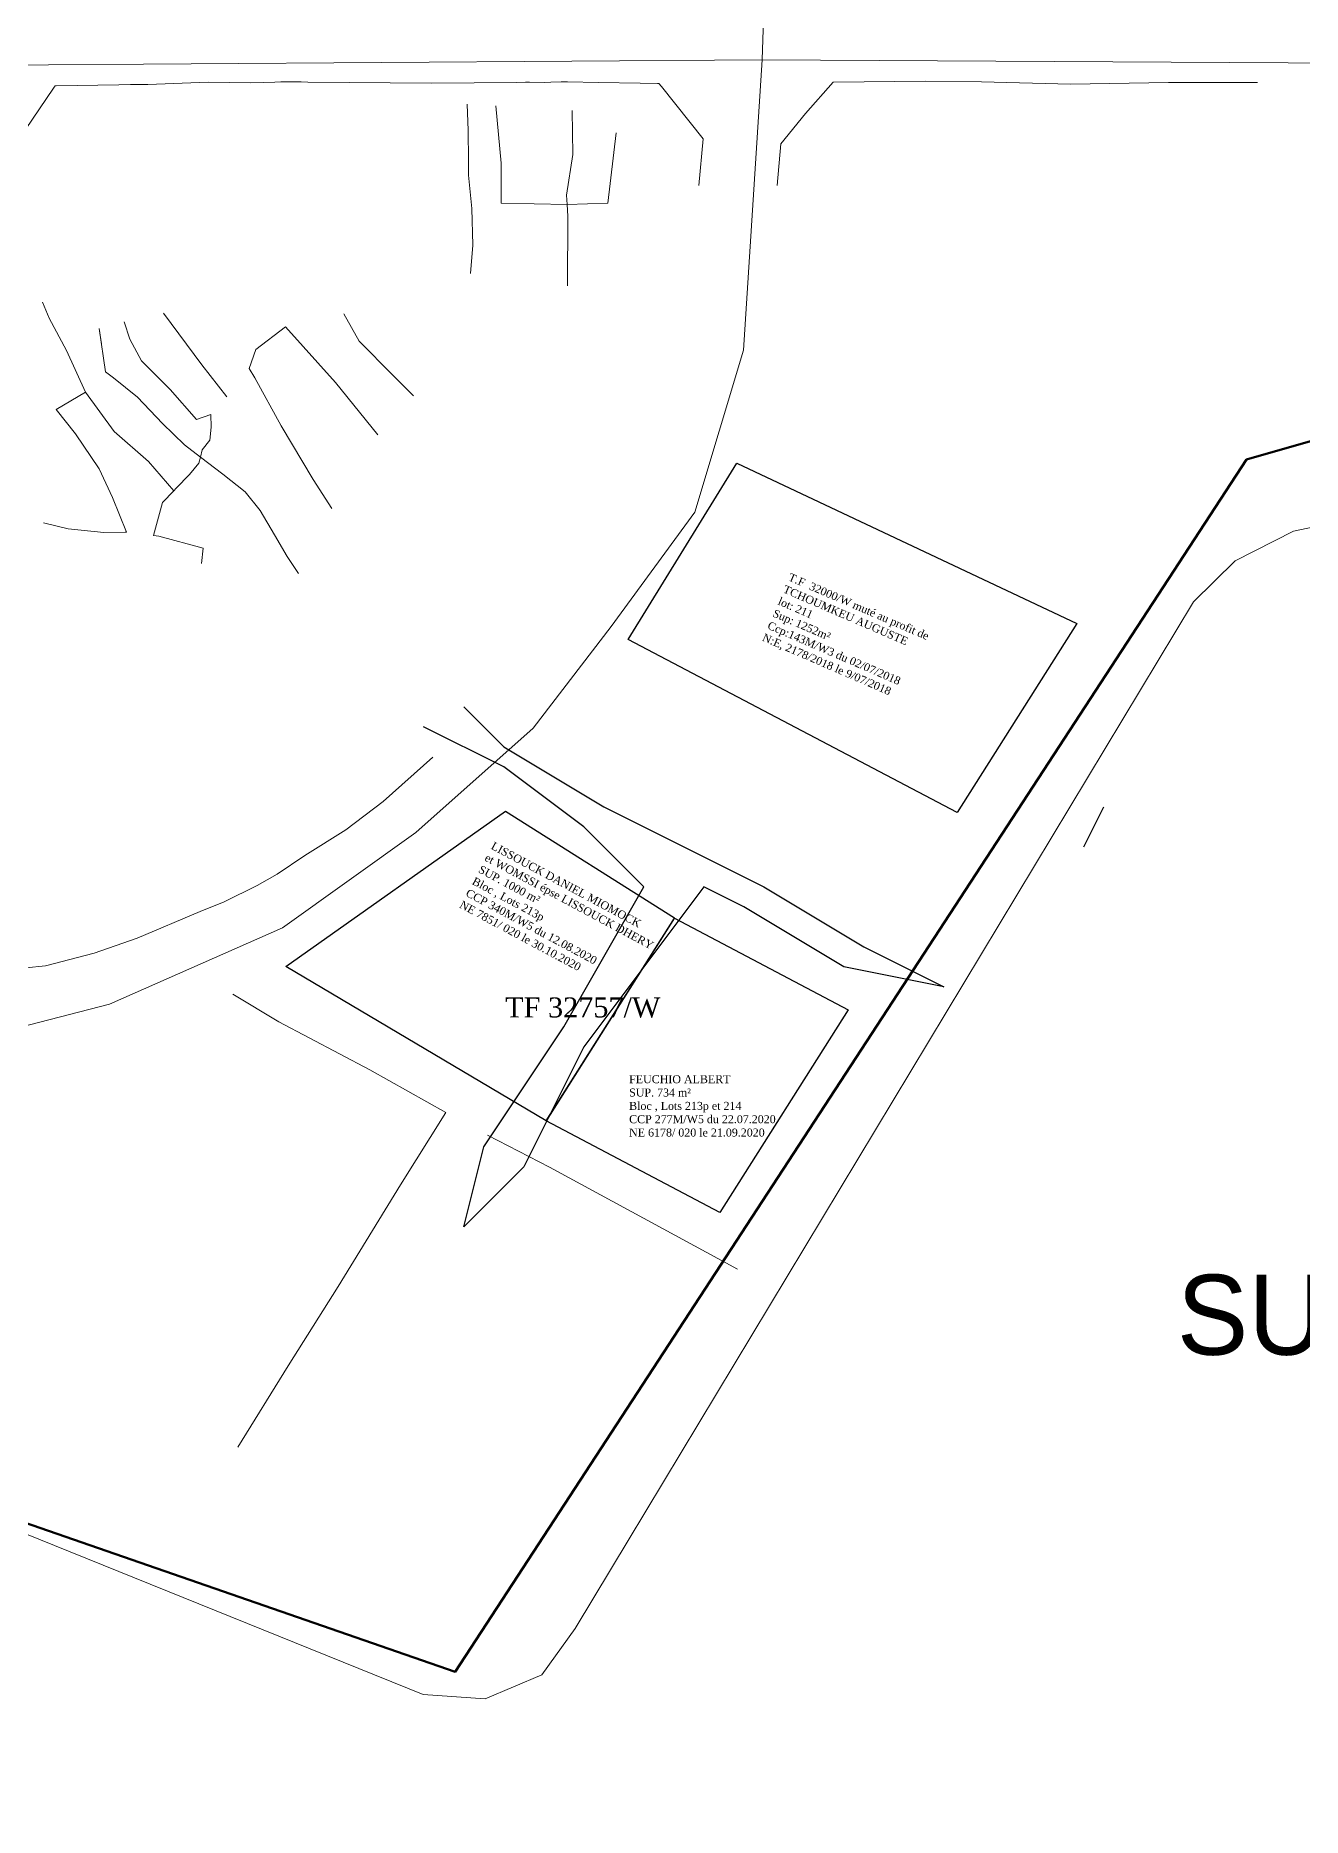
# Model space of a CAD drawing. Header units: millimetres. Extents: x 579832 to 917290, y 449831 to 1452191.
# Drawn here: x 582137.6 to 582295.9, y 450961.2 to 451183.9 of the extents above; entities that cross this region are included whole.
import ezdxf

# ---------------------------------------------------------------- set-up
doc = ezdxf.new("R2010")
doc.units = ezdxf.units.MM
doc.header["$LTSCALE"] = 10
doc.layers.add('drains_fossés', color=120, linetype='Continuous', lineweight=20)
doc.layers.add('Roads_others', color=24, linetype='Continuous', lineweight=9)
doc.layers.add('end maj 26 02 2021', color=7, linetype='Continuous')
doc.layers.add('TF 16274-w', color=2, linetype='Continuous')
doc.styles.add('Times 1.0', font='times.ttf', dxfattribs={"width": 0.99, "height": 1})

msp = doc.modelspace()

# ---------------------------------------------------------------- linework, layer by layer
at = {"layer": 'drains_fossés'}
msp.add_line((582195.81, 451167.94), (582195.12, 451175.11), dxfattribs=at)
msp.add_line((582195.81, 451167.94), (582195.12, 451175.11), dxfattribs=at)
for points in [[(582220.5, 451165.12), (582221.03, 451170.98), (582215.84, 451177.5), (582215.52, 451177.87), (582215.32, 451177.87), (582213.15, 451177.93), (582207.95, 451178.02), (582204.07, 451178.1), (582203.72, 451178.09), (582203.29, 451178.08), (582202.02, 451178.05), (582201.26, 451178.03), (582199.33, 451178.04), (582198.83, 451178.05), (582197.76, 451178.02), (582187.07, 451177.92), (582171.63, 451178.06), (582170.82, 451178.08), (582168.27, 451178.08), (582167.52, 451178.04), (582166.05, 451178.01), (582164.41, 451177.98), (582159.18, 451178.05), (582151.64, 451177.78), (582149.47, 451177.78), (582148.02, 451177.72), (582140.19, 451177.6), (582140.04, 451177.59), (582139.92, 451177.43), (582139.85, 451177.32), (582136.35, 451172.13)], [(582220.5, 451165.12), (582221.03, 451170.98), (582215.84, 451177.5), (582215.52, 451177.87), (582215.32, 451177.87), (582213.15, 451177.93), (582207.95, 451178.02), (582204.07, 451178.1), (582203.72, 451178.09), (582203.29, 451178.08), (582202.02, 451178.05), (582201.26, 451178.03), (582199.33, 451178.04), (582198.83, 451178.05), (582197.76, 451178.02), (582187.07, 451177.92), (582171.63, 451178.06), (582170.82, 451178.08), (582168.27, 451178.08), (582167.52, 451178.04), (582166.05, 451178.01), (582164.41, 451177.98), (582159.18, 451178.05), (582151.64, 451177.78), (582149.47, 451177.78), (582148.02, 451177.72), (582140.19, 451177.6), (582140.04, 451177.59), (582139.92, 451177.43), (582139.85, 451177.32), (582136.35, 451172.13)], [(582230.3, 451165.13), (582230.74, 451170.35), (582233.85, 451174.12), (582237.3, 451178.05), (582248.87, 451178.16), (582255.83, 451178.09), (582266.97, 451177.82), (582279.21, 451178), (582289.44, 451178.01), (582290.34, 451178)], [(582230.3, 451165.13), (582230.74, 451170.35), (582233.85, 451174.12), (582237.3, 451178.05), (582248.87, 451178.16), (582255.83, 451178.09), (582266.97, 451177.82), (582279.21, 451178), (582289.44, 451178.01), (582290.34, 451178)], [(582191.7, 451168.27), (582191.68, 451172.03), (582191.55, 451175.31)], [(582191.7, 451168.27), (582191.68, 451172.03), (582191.55, 451175.31)], [(582204.03, 451162.77), (582203.96, 451163.92), (582204.74, 451169.01), (582204.66, 451174.53)], [(582204.03, 451162.77), (582203.96, 451163.92), (582204.74, 451169.01), (582204.66, 451174.53)], [(582204.03, 451162.77), (582209.12, 451162.93), (582210.19, 451171.7)], [(582204.03, 451162.77), (582209.12, 451162.93), (582210.19, 451171.7)], [(582191.95, 451154.12), (582192.27, 451157.66), (582192.13, 451162.28), (582191.71, 451166.42), (582191.7, 451168.27)], [(582191.95, 451154.12), (582192.27, 451157.66), (582192.13, 451162.28), (582191.71, 451166.42), (582191.7, 451168.27)], [(582204.03, 451162.77), (582195.8, 451162.92), (582195.81, 451167.94)], [(582204.03, 451162.77), (582195.8, 451162.92), (582195.81, 451167.94)], [(582204.09, 451152.61), (582204.13, 451161.3), (582204.03, 451162.77)], [(582204.09, 451152.61), (582204.13, 451161.3), (582204.03, 451162.77)], [(582143.83, 451139.29), (582141.45, 451144.52), (582139.29, 451148.56), (582138.46, 451150.57)], [(582143.83, 451139.29), (582141.45, 451144.52), (582139.29, 451148.56), (582138.46, 451150.57)], [(582161.49, 451138.73), (582158.38, 451142.72), (582153.58, 451149.18)], [(582161.49, 451138.73), (582158.38, 451142.72), (582153.58, 451149.18)], [(582184.85, 451138.83), (582182.25, 451141.44), (582178.05, 451145.66), (582176.12, 451149.09)], [(582184.85, 451138.83), (582182.25, 451141.44), (582178.05, 451145.66), (582176.12, 451149.09)], [(582158.2, 451131.16), (582156.21, 451132.74), (582153.48, 451135.37), (582150.36, 451138.68), (582147.36, 451141.08), (582146.35, 451141.84), (582145.56, 451147.28), (582145.84, 451145.36)], [(582158.2, 451131.16), (582156.21, 451132.74), (582153.48, 451135.37), (582150.36, 451138.68), (582147.36, 451141.08), (582146.35, 451141.84), (582145.56, 451147.28), (582145.84, 451145.36)], [(582159.49, 451136.53), (582157.72, 451135.87), (582154.41, 451139.63), (582150.84, 451143.23), (582149.38, 451145.92), (582148.69, 451148.08)], [(582159.49, 451136.53), (582157.72, 451135.87), (582154.41, 451139.63), (582150.84, 451143.23), (582149.38, 451145.92), (582148.69, 451148.08)], [(582164.99, 451141.09), (582164.31, 451142.28), (582165.15, 451144.64), (582168.85, 451147.46)], [(582164.99, 451141.09), (582164.31, 451142.28), (582165.15, 451144.64), (582168.85, 451147.46)], [(582180.39, 451133.98), (582175.1, 451140.52), (582168.85, 451147.46)], [(582180.39, 451133.98), (582175.1, 451140.52), (582168.85, 451147.46)], [(582174.65, 451124.77), (582172.32, 451128.4), (582168.32, 451135.09), (582164.99, 451141.09)], [(582174.65, 451124.77), (582172.32, 451128.4), (582168.32, 451135.09), (582164.99, 451141.09)], [(582148.98, 451121.79), (582147.2, 451126.15), (582145.55, 451129.73), (582142.58, 451134.08), (582140.16, 451137.13), (582143.83, 451139.29)], [(582148.98, 451121.79), (582147.2, 451126.15), (582145.55, 451129.73), (582142.58, 451134.08), (582140.16, 451137.13), (582143.83, 451139.29)], [(582154.87, 451126.97), (582151.73, 451130.62), (582147.44, 451134.39), (582143.83, 451139.29)], [(582154.87, 451126.97), (582151.73, 451130.62), (582147.44, 451134.39), (582143.83, 451139.29)], [(582158.2, 451131.16), (582158.44, 451132.09), (582159.38, 451133.32), (582159.55, 451134.92), (582159.49, 451136.53)], [(582158.2, 451131.16), (582158.44, 451132.09), (582159.38, 451133.32), (582159.55, 451134.92), (582159.49, 451136.53)], [(582154.87, 451126.97), (582155.18, 451127.3), (582156.83, 451129.01), (582158.02, 451130.44), (582158.2, 451131.16)], [(582154.87, 451126.97), (582155.18, 451127.3), (582156.83, 451129.01), (582158.02, 451130.44), (582158.2, 451131.16)], [(582170.47, 451116.64), (582169.06, 451118.75), (582167.45, 451121.48), (582165.66, 451124.52), (582163.81, 451126.86), (582161.03, 451129.04), (582158.2, 451131.16)], [(582170.47, 451116.64), (582169.06, 451118.75), (582167.45, 451121.48), (582165.66, 451124.52), (582163.81, 451126.86), (582161.03, 451129.04), (582158.2, 451131.16)], [(582152.33, 451121.39), (582153.45, 451125.51), (582154.87, 451126.97)], [(582152.33, 451121.39), (582153.45, 451125.51), (582154.87, 451126.97)], [(582138.6, 451122.95), (582141.69, 451122.2), (582146.12, 451121.77), (582148.81, 451121.81), (582148.98, 451121.79)], [(582138.6, 451122.95), (582141.69, 451122.2), (582146.12, 451121.77), (582148.81, 451121.81), (582148.98, 451121.79)], [(582152.33, 451121.39), (582153.01, 451121.31), (582158.57, 451119.81), (582158.36, 451117.9)], [(582152.33, 451121.39), (582153.01, 451121.31), (582158.57, 451119.81), (582158.36, 451117.9)], [(582187.24, 451093.7), (582181.03, 451088.13), (582176.38, 451084.6), (582171.25, 451081.41), (582167.78, 451079.06), (582165.3, 451077.65), (582161.18, 451075.58), (582158.16, 451074.39), (582150.31, 451071.07), (582144.94, 451069.19), (582138.83, 451067.58), (582136.39, 451067.36)], [(582187.24, 451093.7), (582181.03, 451088.13), (582176.38, 451084.6), (582171.25, 451081.41), (582167.78, 451079.06), (582165.3, 451077.65), (582161.18, 451075.58), (582158.16, 451074.39), (582150.31, 451071.07), (582144.94, 451069.19), (582138.83, 451067.58), (582136.39, 451067.36)], [(582162.24, 451064.07), (582167.99, 451060.61), (582179.37, 451054.61), (582188.88, 451049.26)], [(582162.24, 451064.07), (582167.99, 451060.61), (582179.37, 451054.61), (582188.88, 451049.26)], [(582162.89, 451007.42), (582169.19, 451017.6), (582175.44, 451027.5), (582183.2, 451040.21), (582188.88, 451049.26)], [(582162.89, 451007.42), (582169.19, 451017.6), (582175.44, 451027.5), (582183.2, 451040.21), (582188.88, 451049.26)], [(582194.1, 451046.43), (582201.85, 451042.42), (582225.33, 451029.7)], [(582194.1, 451046.43), (582201.85, 451042.42), (582225.33, 451029.7)]]:
    msp.add_lwpolyline(points, dxfattribs=at)
at = {"layer": 'end maj 26 02 2021', "color": 3}
msp.add_lwpolyline([(582225.23, 451130.43), (582267.73, 451110.4), (582252.77, 451086.75), (582211.68, 451108.39)], close=True, dxfattribs=at)
msp.add_lwpolyline([(582225.23, 451130.43), (582267.73, 451110.4), (582252.77, 451086.75), (582211.68, 451108.39)], close=True, dxfattribs=at)
msp.add_lwpolyline([(582225.23, 451130.43), (582267.73, 451110.4), (582252.77, 451086.75), (582211.68, 451108.39)], close=True, dxfattribs=at)
msp.add_lwpolyline([(582225.23, 451130.43), (582267.73, 451110.4), (582252.77, 451086.75), (582211.68, 451108.39)], close=True, dxfattribs=at)
at = {"layer": 'end maj 26 02 2021', "flags": 128}
for points in [[(582191.11, 451099.99), (582196.11, 451094.99), (582208.61, 451087.49), (582218.61, 451082.49), (582228.61, 451077.49), (582241.11, 451069.99), (582251.11, 451064.99), (582238.61, 451067.49), (582226.11, 451074.99), (582221.11, 451077.49), (582206.11, 451057.49), (582198.61, 451042.49), (582191.11, 451034.99), (582193.61, 451044.99), (582203.61, 451059.99), (582213.61, 451077.49), (582206.11, 451084.99), (582196.11, 451092.49), (582186.11, 451097.49)], [(582191.11, 451099.99), (582196.11, 451094.99), (582208.61, 451087.49), (582218.61, 451082.49), (582228.61, 451077.49), (582241.11, 451069.99), (582251.11, 451064.99), (582238.61, 451067.49), (582226.11, 451074.99), (582221.11, 451077.49), (582206.11, 451057.49), (582198.61, 451042.49), (582191.11, 451034.99), (582193.61, 451044.99), (582203.61, 451059.99), (582213.61, 451077.49), (582206.11, 451084.99), (582196.11, 451092.49), (582186.11, 451097.49)], [(582191.11, 451099.99), (582196.11, 451094.99), (582208.61, 451087.49), (582218.61, 451082.49), (582228.61, 451077.49), (582241.11, 451069.99), (582251.11, 451064.99), (582238.61, 451067.49), (582226.11, 451074.99), (582221.11, 451077.49), (582206.11, 451057.49), (582198.61, 451042.49), (582191.11, 451034.99), (582193.61, 451044.99), (582203.61, 451059.99), (582213.61, 451077.49), (582206.11, 451084.99), (582196.11, 451092.49), (582186.11, 451097.49)], [(582191.11, 451099.99), (582196.11, 451094.99), (582208.61, 451087.49), (582218.61, 451082.49), (582228.61, 451077.49), (582241.11, 451069.99), (582251.11, 451064.99), (582238.61, 451067.49), (582226.11, 451074.99), (582221.11, 451077.49), (582206.11, 451057.49), (582198.61, 451042.49), (582191.11, 451034.99), (582193.61, 451044.99), (582203.61, 451059.99), (582213.61, 451077.49), (582206.11, 451084.99), (582196.11, 451092.49), (582186.11, 451097.49)], [(582268.61, 451082.49), (582271.11, 451087.49)], [(582268.61, 451082.49), (582271.11, 451087.49)], [(582268.61, 451082.49), (582271.11, 451087.49)], [(582268.61, 451082.49), (582271.11, 451087.49)]]:
    msp.add_lwpolyline(points, dxfattribs=at)
at = {"layer": 'end maj 26 02 2021', "color": 150, "lineweight": -3, "flags": 128}
for points in [[(582196.34, 451086.95), (582217.48, 451073.58), (582201.43, 451048.21), (582168.9, 451067.52)], [(582196.34, 451086.95), (582217.48, 451073.58), (582201.43, 451048.21), (582168.9, 451067.52)], [(582196.34, 451086.95), (582217.48, 451073.58), (582201.43, 451048.21), (582168.9, 451067.52)], [(582196.34, 451086.95), (582217.48, 451073.58), (582201.43, 451048.21), (582168.9, 451067.52)], [(582217.47, 451073.57), (582239.17, 451062.1), (582223.13, 451036.75), (582201.43, 451048.21)], [(582217.47, 451073.57), (582239.17, 451062.1), (582223.13, 451036.75), (582201.43, 451048.21)], [(582217.47, 451073.57), (582239.17, 451062.1), (582223.13, 451036.75), (582201.43, 451048.21)], [(582217.47, 451073.57), (582239.17, 451062.1), (582223.13, 451036.75), (582201.43, 451048.21)]]:
    msp.add_lwpolyline(points, close=True, dxfattribs=at)
at = {"layer": 'Roads_others'}
for points in [[(582243.09, 451374.57), (582091.15, 451375.56), (582052.38, 451376.2), (582046.87, 451375.45), (582044.04, 451373.53), (582041.98, 451370.54), (582042.18, 451312.16), (582043.45, 451219.98), (582054.79, 451188.81), (582057.8, 451184.74), (582061.95, 451182.05), (582066.41, 451180.95), (582133.27, 451180.19), (582228.42, 451180.86), (582359.91, 451180.1)], [(582243.09, 451374.57), (582091.15, 451375.56), (582052.38, 451376.2), (582046.87, 451375.45), (582044.04, 451373.53), (582041.98, 451370.54), (582042.18, 451312.16), (582043.45, 451219.98), (582054.79, 451188.81), (582057.8, 451184.74), (582061.95, 451182.05), (582066.41, 451180.95), (582133.27, 451180.19), (582228.42, 451180.86), (582359.91, 451180.1)], [(582230.58, 451246.69), (582228.42, 451180.86), (582226.1, 451144.57), (582220.01, 451124.3), (582209.54, 451110.02), (582199.79, 451097.3), (582185.14, 451084.26), (582168.48, 451072.35), (582146.83, 451062.79), (582131.8, 451058.93), (582115.13, 451058.1), (582081.62, 451061.73), (582038.75, 451067.64), (582021.03, 451072.06), (582005.24, 451077.6), (581992.14, 451085.58), (581981.04, 451095.24), (581970.9, 451106.69), (581959.13, 451126.72), (581953.68, 451140.17), (581951.28, 451155.99)], [(582230.58, 451246.69), (582228.42, 451180.86), (582226.1, 451144.57), (582220.01, 451124.3), (582209.54, 451110.02), (582199.79, 451097.3), (582185.14, 451084.26), (582168.48, 451072.35), (582146.83, 451062.79), (582131.8, 451058.93), (582115.13, 451058.1), (582081.62, 451061.73), (582038.75, 451067.64), (582021.03, 451072.06), (582005.24, 451077.6), (581992.14, 451085.58), (581981.04, 451095.24), (581970.9, 451106.69), (581959.13, 451126.72), (581953.68, 451140.17), (581951.28, 451155.99)], [(582354.89, 451134.55), (582294.82, 451121.93), (582287.53, 451118.23), (582282.33, 451113.11), (582205.03, 450984.77), (582200.88, 450978.99), (582193.81, 450975.96), (582186.06, 450976.54), (582111.9, 451006.49), (582103.79, 451009.07), (582094.77, 451010.54), (582057.4, 451016.57), (582049.51, 451018.12), (582042.96, 451020.92), (582037.75, 451024.91), (582007.43, 451053.12), (581999.61, 451056.15), (581990.82, 451056.14), (581977.66, 451053.32), (581961.58, 451044.88), (581954.74, 451038.51), (581949.69, 451028.52)], [(582354.89, 451134.55), (582294.82, 451121.93), (582287.53, 451118.23), (582282.33, 451113.11), (582205.03, 450984.77), (582200.88, 450978.99), (582193.81, 450975.96), (582186.06, 450976.54), (582111.9, 451006.49), (582103.79, 451009.07), (582094.77, 451010.54), (582057.4, 451016.57), (582049.51, 451018.12), (582042.96, 451020.92), (582037.75, 451024.91), (582007.43, 451053.12), (581999.61, 451056.15), (581990.82, 451056.14), (581977.66, 451053.32), (581961.58, 451044.88), (581954.74, 451038.51), (581949.69, 451028.52)]]:
    msp.add_lwpolyline(points, dxfattribs=at)
at = {"layer": 'TF 16274-w', "color": 2, "linetype": 'ByBlock', "lineweight": 100, "flags": 128}
msp.add_lwpolyline([(581998.26, 450948.85), (581973.13, 450961.87), (581968.41, 450964.32), (581930.67, 450986.14), (581933.05, 451048.28), (581982.13, 451085.8), (581987.11, 451081.12), (581987.92, 451070.06), (582043.78, 451030.05), (582190.03, 450979.35), (582288.95, 451130.87), (582359.37, 451151.06), (582369.37, 451186.06), (582305.64, 451253.92), (582287.88, 451263.52), (582275.32, 451264.22), (582277.92, 451395.06), (582506.72, 451390.48), (582519.31, 451413.78), (582535.78, 451430.16), (582588.43, 451430.16)], dxfattribs=at)
msp.add_lwpolyline([(581998.26, 450948.85), (581973.13, 450961.87), (581968.41, 450964.32), (581930.67, 450986.14), (581933.05, 451048.28), (581982.13, 451085.8), (581987.11, 451081.12), (581987.92, 451070.06), (582043.78, 451030.05), (582190.03, 450979.35), (582288.95, 451130.87), (582359.37, 451151.06), (582369.37, 451186.06), (582305.64, 451253.92), (582287.88, 451263.52), (582275.32, 451264.22), (582277.92, 451395.06), (582506.72, 451390.48), (582519.31, 451413.78), (582535.78, 451430.16), (582588.43, 451430.16)], dxfattribs=at)

# ---------------------------------------------------------------- texts
at = {"layer": 'end maj 26 02 2021', "insert": (582231.98, 451116.72), "char_height": 0.9847, "attachment_point": 1, "rotation": 336.6593}
msp.add_mtext_dynamic_manual_height_columns('{\\fTimes New Roman|b0|i0|c0|p18;\\C1;T.F  32000/W muté au profit de\\C256;\\PTCHOUMKEU AUGUSTE\\Plot: 211\\PSup: 1252m²\\PCcp:143M/W3 du 02/07/2018\\PN:E, 2178/2018 le 9/07/2018}', width=82.0988, gutter_width=12.5, heights=[33.23], dxfattribs=at)
msp.add_mtext_dynamic_manual_height_columns('{\\fTimes New Roman|b0|i0|c0|p18;\\C1;T.F  32000/W muté au profit de\\C256;\\PTCHOUMKEU AUGUSTE\\Plot: 211\\PSup: 1252m²\\PCcp:143M/W3 du 02/07/2018\\PN:E, 2178/2018 le 9/07/2018}', width=82.0988, gutter_width=12.5, heights=[33.23], dxfattribs=at)
msp.add_mtext_dynamic_manual_height_columns('{\\fTimes New Roman|b0|i0|c0|p18;\\C1;T.F  32000/W muté au profit de\\C256;\\PTCHOUMKEU AUGUSTE\\Plot: 211\\PSup: 1252m²\\PCcp:143M/W3 du 02/07/2018\\PN:E, 2178/2018 le 9/07/2018}', width=82.0988, gutter_width=12.5, heights=[33.23], dxfattribs=at)
msp.add_mtext_dynamic_manual_height_columns('{\\fTimes New Roman|b0|i0|c0|p18;\\C1;T.F  32000/W muté au profit de\\C256;\\PTCHOUMKEU AUGUSTE\\Plot: 211\\PSup: 1252m²\\PCcp:143M/W3 du 02/07/2018\\PN:E, 2178/2018 le 9/07/2018}', width=82.0988, gutter_width=12.5, heights=[33.23], dxfattribs=at)
at = {"layer": 'end maj 26 02 2021', "color": 150, "linetype": 'ByBlock', "lineweight": -3, "ltscale": 0.0014, "insert": (582194.9, 451083.15), "char_height": 1, "width": 56.3259, "attachment_point": 1, "rotation": 331.8013, "style": 'Times 1.0'}
msp.add_mtext('{\\C256;LISSOUCK DANIEL MIOMOCK \\Pet WOMSSI épse LISSOUCK DHERY\\PSUP. 1000 m²\\PBloc , Lots 213p\\PCCP 340M/W5 du 12.08.2020\\PNE 7851/ 020 le 30.10.2020}', dxfattribs=at)
msp.add_mtext('{\\C256;LISSOUCK DANIEL MIOMOCK \\Pet WOMSSI épse LISSOUCK DHERY\\PSUP. 1000 m²\\PBloc , Lots 213p\\PCCP 340M/W5 du 12.08.2020\\PNE 7851/ 020 le 30.10.2020}', dxfattribs=at)
msp.add_mtext('{\\C256;LISSOUCK DANIEL MIOMOCK \\Pet WOMSSI épse LISSOUCK DHERY\\PSUP. 1000 m²\\PBloc , Lots 213p\\PCCP 340M/W5 du 12.08.2020\\PNE 7851/ 020 le 30.10.2020}', dxfattribs=at)
msp.add_mtext('{\\C256;LISSOUCK DANIEL MIOMOCK \\Pet WOMSSI épse LISSOUCK DHERY\\PSUP. 1000 m²\\PBloc , Lots 213p\\PCCP 340M/W5 du 12.08.2020\\PNE 7851/ 020 le 30.10.2020}', dxfattribs=at)
at = {"layer": 'end maj 26 02 2021', "color": 150, "lineweight": -3, "insert": (582196.3, 451063.65), "char_height": 2.5, "width": 27.9003, "attachment_point": 1}
msp.add_mtext('{\\fTimes New Roman|b0|i0|c0|p18;\\C1;TF 32757/W}', dxfattribs=at)
msp.add_mtext('{\\fTimes New Roman|b0|i0|c0|p18;\\C1;TF 32757/W}', dxfattribs=at)
msp.add_mtext('{\\fTimes New Roman|b0|i0|c0|p18;\\C1;TF 32757/W}', dxfattribs=at)
msp.add_mtext('{\\fTimes New Roman|b0|i0|c0|p18;\\C1;TF 32757/W}', dxfattribs=at)
at = {"layer": 'end maj 26 02 2021', "color": 150, "linetype": 'ByBlock', "lineweight": -3, "ltscale": 0.0014, "insert": (582211.79, 451053.93), "char_height": 1, "width": 64.7417, "attachment_point": 1, "style": 'Times 1.0'}
msp.add_mtext('{\\C256;FEUCHIO ALBERT\\PSUP. 734 m²\\PBloc , Lots 213p et 214\\PCCP 277M/W5 du 22.07.2020\\PNE 6178/ 020 le 21.09.2020}', dxfattribs=at)
msp.add_mtext('{\\C256;FEUCHIO ALBERT\\PSUP. 734 m²\\PBloc , Lots 213p et 214\\PCCP 277M/W5 du 22.07.2020\\PNE 6178/ 020 le 21.09.2020}', dxfattribs=at)
msp.add_mtext('{\\C256;FEUCHIO ALBERT\\PSUP. 734 m²\\PBloc , Lots 213p et 214\\PCCP 277M/W5 du 22.07.2020\\PNE 6178/ 020 le 21.09.2020}', dxfattribs=at)
msp.add_mtext('{\\C256;FEUCHIO ALBERT\\PSUP. 734 m²\\PBloc , Lots 213p et 214\\PCCP 277M/W5 du 22.07.2020\\PNE 6178/ 020 le 21.09.2020}', dxfattribs=at)
at = {"layer": 'TF 16274-w', "color": 2, "linetype": 'ByBlock', "lineweight": 100}
msp.add_text('SUP: 20ha 56a 60ca', height=10, dxfattribs=at).set_placement((582280.25, 451018.99))
msp.add_text('SUP: 20ha 56a 60ca', height=10, dxfattribs=at).set_placement((582280.25, 451018.99))

doc.saveas('drawing.dxf')
